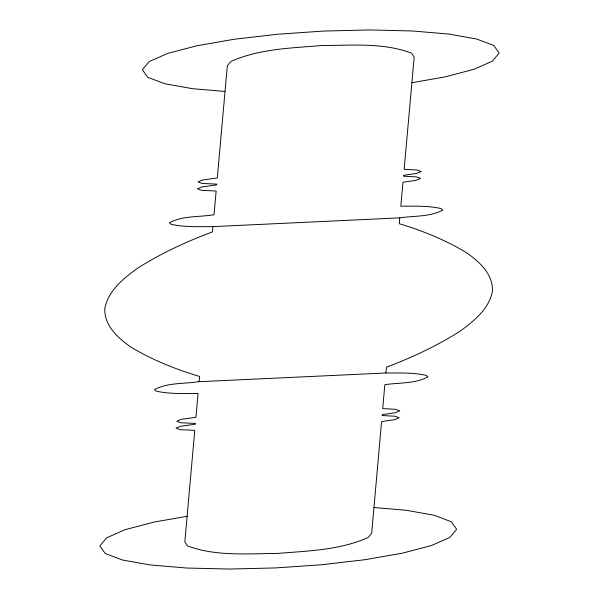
<?xml version="1.0" encoding="UTF-8"?>
<svg xmlns="http://www.w3.org/2000/svg" width="599" height="599" viewBox="0 0 599 599"><rect width="100%" height="100%" fill="white"/><g stroke="black" fill="none" stroke-linecap="round" stroke-linejoin="round"><path stroke-width="0.9" d="M385.846 372.982C399.263 373.117 412.936 372.368 426.114 375.378L427.956 376.861C415.129 383.922 399.031 382.506 384.82 384.7L382.724 408.578L395.565 409.312L399.833 410.832L395.258 412.763L382.184 414.658L382.184 415.534L394.943 416.223L399.219 417.743L394.636 419.674L381.578 421.561L371.68 533.245L368.13 537.505C339.633 550.279 307.482 550.908 276.835 553.491C247.177 553.558 215.925 556.538 187.637 545.944L184.814 541.983L194.78 430.344L180.336 429.693L176.069 428.173L180.651 426.241L195.326 424.219L195.394 423.441L180.958 422.782L176.683 421.262L181.265 419.33L195.94 417.316L198.067 393.483L197.064 393.506C183.466 393.386 169.614 394.172 156.264 391.132L154.415 389.649C167.413 382.521 183.721 383.996 198.112 381.75L385.846 372.982L386.505 367.172C412.06 357.528 436.911 345.915 460.002 331.262C474.019 320.899 489.263 308.987 492.505 290.77C492.857 273.923 479.627 262.003 466.988 252.995C445.903 240.147 422.894 230.847 399.308 223.719L399.75 217.864C413.946 215.662 430.037 217.085 442.848 210.024L440.999 208.542C427.843 205.532 414.186 206.273 400.783 206.161L403.007 182.231L415.998 180.336L420.58 178.405L416.305 176.885L403.546 176.203L403.621 175.327L416.612 173.433L421.194 171.501L416.919 169.981L404.16 169.292L414.186 57.017L411.363 53.056C383.075 42.462 351.823 45.442 322.165 45.509C291.518 48.092 259.367 48.721 230.87 61.495L227.321 65.755L217.302 177.978L202.627 180L198.044 181.931L202.312 183.451L216.756 184.11L216.688 184.889L202.005 186.903L197.423 188.842L201.698 190.355L216.142 191.014L214.015 214.846L212.997 214.914C198.613 217.16 182.306 215.685 169.307 222.813L171.149 224.296C184.499 227.335 198.359 226.549 211.949 226.669L399.75 217.864M199.123 381.69L199.594 376.427C175.432 369.231 151.839 359.834 130.275 346.679C117.636 337.664 104.406 325.751 104.758 308.897C108 290.68 123.244 278.767 137.261 268.412C160.861 253.422 186.311 241.614 212.488 231.903L212.959 226.639M411.887 82.714L444.99 76.919L473.899 69.319L492.371 61.173L499.154 53.049L493.771 45.487L476.602 39.01L448.816 34.053L412.292 30.968L369.538 29.95L323.453 31.073L277.187 34.27L233.895 39.309L196.517 45.853L167.6 53.453L149.129 61.6L142.352 69.724L147.728 77.286L164.897 83.763L192.691 88.719L225.029 91.452M187.113 516.286L154.01 522.081L125.101 529.681L106.629 537.827L99.846 545.951L105.229 553.513L122.398 559.99L150.184 564.947L186.708 568.032L229.462 569.05L275.547 567.927L321.813 564.73L365.105 559.691L402.483 553.147L431.4 545.547L449.871 537.4L456.648 529.276L451.272 521.714L434.103 515.237L406.309 510.281L373.971 507.548"/></g></svg>
